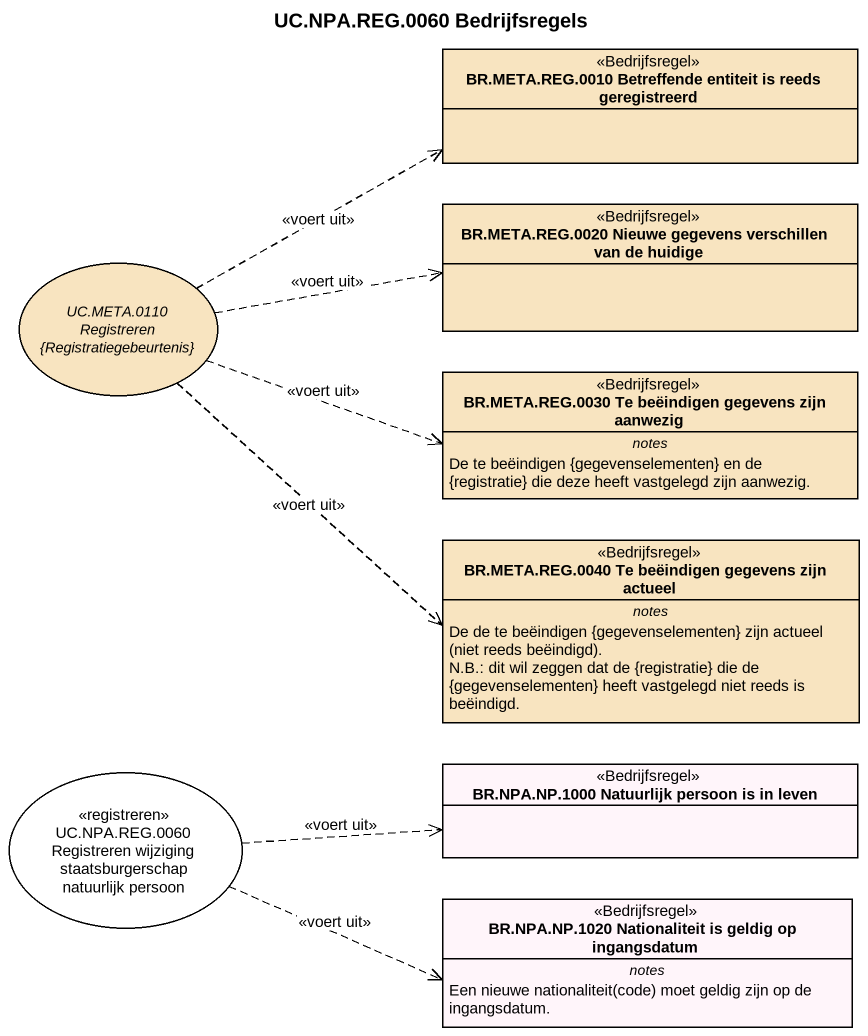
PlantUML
@startuml
title UC.NPA.REG.0060 Bedrijfsregels
allowmixing
hide circle
hide empty members
class "BR.META.REG.0010 Betreffende entiteit is reeds geregistreerd" as BR_META_REG_0010 <<Bedrijfsregel>> #F8E4C0
class "BR.META.REG.0020 Nieuwe gegevens verschillen van de huidige" as BR_META_REG_0020_Nieuwe <<Bedrijfsregel>> #F8E4C0
usecase "UC.META.0110 Registreren {Registratiegebeurtenis}" as UC_META_0110_Registreren #F8E4C0
class "BR.META.REG.0030 Te beëindigen gegevens zijn aanwezig" as BR_META_REG_0030_Te <<Bedrijfsregel>> #F8E4C0 {
  -- notes --
  De te beëindigen {gegevenselementen} en de {registratie} die deze heeft vastgelegd zijn aanwezig.
}
class "BR.META.REG.0040 Te beëindigen gegevens zijn actueel" as BR_META_REG_0040_Te <<Bedrijfsregel>> #F8E4C0 {
  -- notes --
  {field} De de te beëindigen {gegevenselementen} zijn actueel (niet reeds beëindigd).
  N.B.: dit wil zeggen dat de {registratie} die de {gegevenselementen} heeft vastgelegd niet reeds is beëindigd.
}
usecase "UC.NPA.REG.0060 Registreren wijziging staatsburgerschap natuurlijk persoon" as UC_NPA_REG_0060_Registreren <<registreren>>
class "BR.NPA.NP.1000 Natuurlijk persoon is in leven" as BR_NPA_NP_1000_Natuurlijk <<Bedrijfsregel>> #FFF5FA
class "BR.NPA.NP.1020 Nationaliteit is geldig op ingangsdatum" as BR_NPA_NP_1020 <<Bedrijfsregel>> #FFF5FA {
  -- notes --
  {field} Een nieuwe nationaliteit(code) moet geldig zijn op de ingangsdatum.
}
UC_META_0110_Registreren .right.> BR_META_REG_0010 : <<voert uit>>
UC_META_0110_Registreren .right.> BR_META_REG_0020_Nieuwe : <<voert uit>>
UC_META_0110_Registreren .right.> BR_META_REG_0030_Te : <<voert uit>>
UC_META_0110_Registreren .right.> BR_META_REG_0040_Te : <<voert uit>>
UC_NPA_REG_0060_Registreren .right.> BR_NPA_NP_1000_Natuurlijk : <<voert uit>>
UC_NPA_REG_0060_Registreren .right.> BR_NPA_NP_1020 : <<voert uit>>
@enduml
